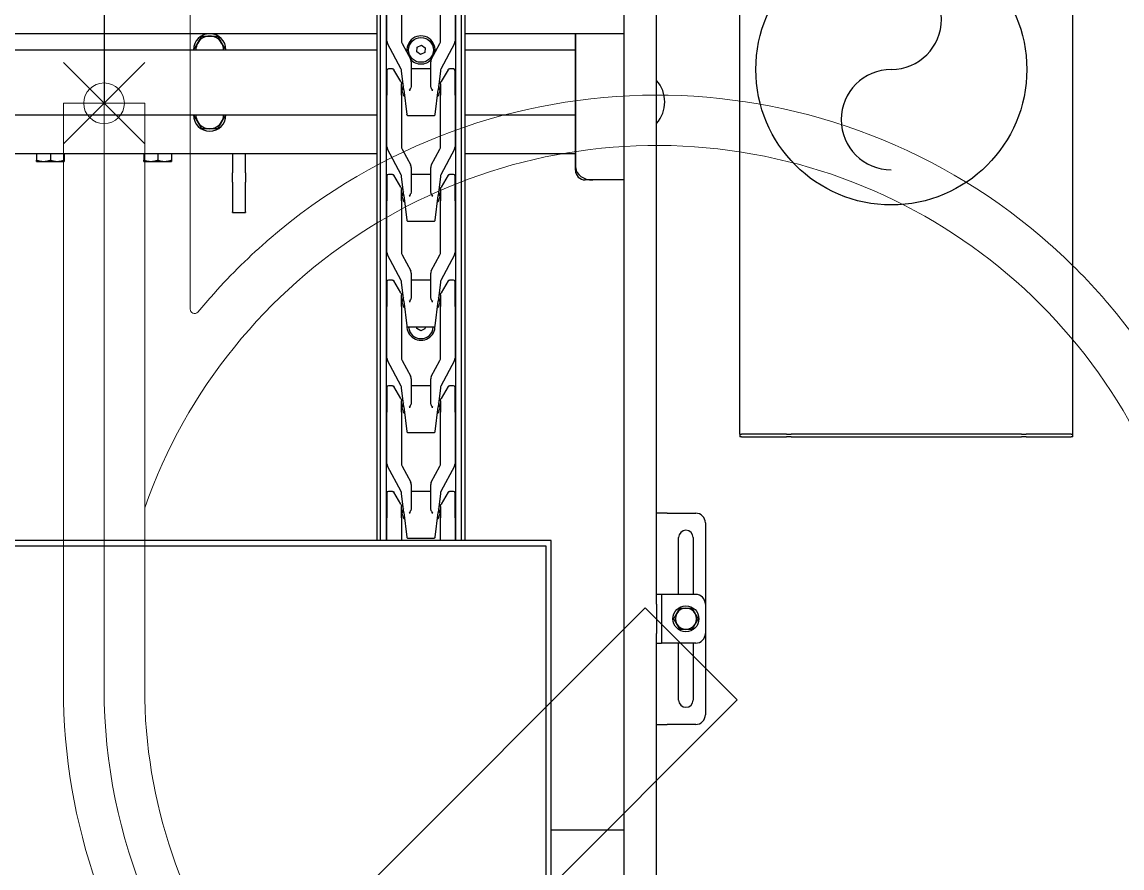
# Model space of a CAD drawing. Extents: x -3873 to 164127, y 7129 to 96529.
# Drawn here: x 43099 to 43776, y 41599 to 42120 of the extents above; entities that cross this region are included whole.
import ezdxf

# ---------------------------------------------------------------- set-up
doc = ezdxf.new("R2010")
doc.units = 0
doc.header["$PDMODE"] = 35
doc.header["$PDSIZE"] = 25
doc.layers.get('0').update_dxf_attribs({"linetype": 'CONTINUOUS'})
for name, color, linetype in [('LAYOUT', 90, 'CONTINUOUS'), ('LAYOUT-KROMEKA', 1, 'CONTINUOUS'), ('TEXT', 3, 'CONTINUOUS')]:
    doc.layers.add(name, color=color, linetype=linetype)
doc.layers.add('LAYOUT Kromeka', color=1, linetype='CONTINUOUS', lineweight=5)

# ---------------------------------------------------------------- blocks, each defined once
blk = doc.blocks.new('general_wheeld_90_680b')
at = {"ltscale": 10}
for p, q in [((53, 765.54), (53, 573.32)), ((25, 700), (-25, 700)), ((-25, 340), (-25, 700)), ((25, 340), (25, 700)), ((100.45, 615.4), (101.53, 616.32)), ((577.15, 617.46), (577.88, 616.84)), ((578.64, 616.18), (577.88, 616.84)), ((99.7, 614.74), (100.45, 615.4)), ((65, 580), (57.65, 571.57)), ((65.66, 580.75), (65, 580)), ((616.18, 578.64), (616.84, 577.88)), ((616.84, 577.88), (617.46, 577.15)), ((-45.96, 10.61), (332.93, 389.5)), ((332.93, 389.5), (389.5, 332.93)), ((389.5, 332.93), (10.61, -45.96))]:
    blk.add_line(p, q, dxfattribs=at)
blk.add_lwpolyline([(0, 700), (0.09, 348, 0.421122), (340, 0), (700, 0)], format="xyb", dxfattribs=at)
for centre, radius, start, end in [((340, 340), 365, 49.47833, 130.79493), ((340, 340), 334.04, 289.4394, 160.56062), ((340, 340), 365, 40.82875, 49.17124), ((340, 340), 365, 131.175, 138.73049), ((340, 340), 365, 319.20506, 40.52169), ((55.65, 573.32), 2.65, 180.00206, 318.8858), ((340, 340), 365, 180, 218.70838), ((340, 340), 315, 180, 217.70466)]:
    blk.add_arc(centre, radius, start, end, dxfattribs=at)
at = {"color": 5, "ltscale": 10}
blk.add_point((0, 700), dxfattribs=at)
blk = doc.blocks.new('Electricity')
at = {"layer": 'TEXT', "linetype": 'Continuous'}
blk.add_circle((116817.8, 15298.4), 333.4, dxfattribs=at)
at = {"layer": 'TEXT', "ltscale": 25}
for centre, start, end in [((116694.3, 15298.4), 0, 180), ((116941.4, 15298.4), 180, 0)]:
    blk.add_arc(centre, 123.6, start, end, dxfattribs=at)
blk = doc.blocks.new('A$Ccf7c2aec')
at = {"layer": 'LAYOUT-KROMEKA'}
for p, q in [((3519.96, 867.85), (3519.96, 324.35)), ((3523.21, 321.1), (3523.21, 871.1)), ((3761.03, 428.1), (3761.03, 764.1)), ((3785.03, 764.1), (3785.03, 428.1)), ((3825.03, 764.1), (3825.03, 428.1)), ((3835.03, 428.1), (3835.03, 764.1)), ((3756.43, 637.6), (3756.43, 633.35)), ((3761.03, 637.6), (3757.19, 637.6)), ((3756.43, 633.35), (3756.43, 624.85)), ((3756.43, 624.85), (3756.43, 620.6)), ((3761.03, 629.1), (3757.19, 629.1)), ((3761.03, 620.6), (3757.19, 620.6)), ((3756.43, 571.6), (3756.43, 567.35)), ((3761.03, 571.6), (3757.19, 571.6)), ((3756.43, 567.35), (3756.43, 558.85)), ((3761.03, 563.1), (3757.19, 563.1)), ((3756.43, 558.85), (3756.43, 554.6)), ((3761.03, 554.6), (3757.19, 554.6)), ((3725.03, 517.1), (3725.34, 517.1)), ((3725.03, 517.1), (3725.03, 509.1)), ((3743.67, 517.1), (3725.34, 517.1)), ((3743.67, 517.1), (3749.36, 517.1)), ((3761.03, 517.1), (3749.36, 517.1)), ((3725.34, 509.1), (3725.03, 509.1)), ((3725.34, 509.1), (3743.67, 509.1)), ((3749.36, 509.1), (3743.67, 509.1)), ((3749.36, 509.1), (3761.03, 509.1)), ((3523.21, 428.1), (3881.03, 428.1)), ((3523.21, 426.1), (3881.03, 426.1)), ((3885.03, 422.6), (3523.21, 422.6)), ((3523.21, 422.1), (3537.13, 422.1)), ((3552.38, 422.1), (3537.13, 422.1)), ((3553.25, 413.36), (3569.02, 421.75)), ((3553.38, 418.59), (3553.38, 421.1)), ((3570.43, 422.1), (3602.13, 422.1)), ((3617.38, 422.1), (3602.13, 422.1)), ((3618.25, 413.36), (3634.02, 421.75)), ((3618.38, 418.59), (3618.38, 421.1)), ((3635.43, 422.1), (3667.13, 422.1)), ((3682.38, 422.1), (3667.13, 422.1)), ((3683.25, 413.36), (3699.02, 421.75)), ((3683.38, 418.59), (3683.38, 421.1)), ((3700.43, 422.1), (3732.13, 422.1)), ((3747.38, 422.1), (3732.13, 422.1)), ((3748.25, 413.36), (3764.02, 421.75)), ((3748.38, 418.59), (3748.38, 421.1)), ((3765.43, 422.1), (3797.13, 422.1)), ((3812.38, 422.1), (3797.13, 422.1)), ((3813.25, 413.36), (3829.02, 421.75)), ((3813.38, 418.59), (3813.38, 421.1)), ((3830.43, 422.1), (3862.13, 422.1)), ((3537.13, 413.1), (3523.21, 413.1)), ((3537.13, 413.1), (3544.08, 413.1)), ((3540.51, 411.6), (3552.21, 413.03)), ((3545.58, 413.5), (3552.88, 417.72)), ((3602.13, 413.1), (3570.43, 413.1)), ((3602.13, 413.1), (3609.08, 413.1)), ((3605.51, 411.6), (3617.21, 413.03)), ((3610.58, 413.5), (3617.88, 417.72)), ((3667.13, 413.1), (3635.43, 413.1)), ((3667.13, 413.1), (3674.08, 413.1)), ((3670.51, 411.6), (3682.21, 413.03)), ((3675.58, 413.5), (3682.88, 417.72)), ((3732.13, 413.1), (3700.43, 413.1)), ((3732.13, 413.1), (3739.08, 413.1)), ((3735.51, 411.6), (3747.21, 413.03)), ((3740.58, 413.5), (3747.88, 417.72)), ((3797.13, 413.1), (3765.43, 413.1)), ((3797.13, 413.1), (3804.08, 413.1)), ((3800.51, 411.6), (3812.21, 413.03)), ((3805.58, 413.5), (3812.88, 417.72)), ((3862.13, 413.1), (3830.43, 413.1)), ((3524.38, 393.47), (3524.38, 408.73)), ((3540.51, 411.6), (3525.26, 409.73)), ((3538.76, 412.49), (3540.24, 412.67)), ((3557.65, 407.1), (3543.53, 407.1)), ((3553.38, 395.1), (3553.38, 407.1)), ((3569.02, 412.75), (3559.06, 407.45)), ((3589.38, 393.47), (3589.38, 408.73)), ((3605.51, 411.6), (3590.26, 409.73)), ((3603.76, 412.49), (3605.24, 412.67)), ((3622.65, 407.1), (3608.53, 407.1)), ((3618.38, 395.1), (3618.38, 407.1)), ((3634.02, 412.75), (3624.06, 407.45)), ((3654.38, 393.47), (3654.38, 408.73)), ((3670.51, 411.6), (3655.26, 409.73)), ((3668.76, 412.49), (3670.24, 412.67)), ((3687.65, 407.1), (3673.53, 407.1)), ((3683.38, 395.1), (3683.38, 407.1)), ((3699.02, 412.75), (3689.06, 407.45)), ((3719.38, 393.47), (3719.38, 408.73)), ((3735.51, 411.6), (3720.26, 409.73)), ((3733.76, 412.49), (3735.24, 412.67)), ((3752.65, 407.1), (3738.53, 407.1)), ((3748.38, 395.1), (3748.38, 407.1)), ((3764.02, 412.75), (3754.06, 407.45)), ((3784.38, 393.47), (3784.38, 408.73)), ((3800.51, 411.6), (3785.26, 409.73)), ((3798.76, 412.49), (3800.24, 412.67)), ((3817.65, 407.1), (3803.53, 407.1)), ((3813.38, 395.1), (3813.38, 407.1)), ((3829.02, 412.75), (3819.06, 407.45)), ((3652.15, 401.17), (3653.65, 403.63)), ((3653.53, 398.64), (3652.15, 401.17)), ((3653.65, 403.63), (3654.38, 403.62)), ((3822.16, 401.32), (3823.79, 403.7)), ((3823.4, 398.72), (3822.16, 401.32)), ((3823.79, 403.7), (3826.67, 403.48)), ((3827.91, 400.88), (3826.28, 398.5)), ((3826.67, 403.48), (3827.91, 400.88)), ((3543.53, 395.1), (3557.65, 395.1)), ((3559.06, 394.75), (3569.02, 389.45)), ((3608.53, 395.1), (3622.65, 395.1)), ((3624.06, 394.75), (3634.02, 389.45)), ((3654.38, 398.61), (3653.53, 398.64)), ((3673.53, 395.1), (3687.65, 395.1)), ((3689.06, 394.75), (3699.02, 389.45)), ((3738.53, 395.1), (3752.65, 395.1)), ((3754.06, 394.75), (3764.02, 389.45)), ((3803.53, 395.1), (3817.65, 395.1)), ((3819.06, 394.75), (3829.02, 389.45)), ((3826.28, 398.5), (3823.4, 398.72)), ((3523.21, 389.1), (3537.13, 389.1)), ((3525.26, 392.47), (3540.51, 390.6)), ((3544.08, 389.1), (3537.13, 389.1)), ((3540.24, 389.53), (3538.76, 389.71)), ((3552.21, 389.17), (3540.51, 390.6)), ((3552.88, 384.48), (3545.58, 388.7)), ((3569.02, 380.45), (3553.25, 388.84)), ((3570.43, 389.1), (3602.13, 389.1)), ((3590.26, 392.47), (3605.51, 390.6)), ((3609.08, 389.1), (3602.13, 389.1)), ((3605.24, 389.53), (3603.76, 389.71)), ((3617.21, 389.17), (3605.51, 390.6)), ((3617.88, 384.48), (3610.58, 388.7)), ((3634.02, 380.45), (3618.25, 388.84)), ((3635.43, 389.1), (3667.13, 389.1)), ((3655.26, 392.47), (3670.51, 390.6)), ((3674.08, 389.1), (3667.13, 389.1)), ((3670.24, 389.53), (3668.76, 389.71)), ((3682.21, 389.17), (3670.51, 390.6)), ((3682.88, 384.48), (3675.58, 388.7)), ((3699.02, 380.45), (3683.25, 388.84)), ((3700.43, 389.1), (3732.13, 389.1)), ((3720.26, 392.47), (3735.51, 390.6)), ((3739.08, 389.1), (3732.13, 389.1)), ((3735.24, 389.53), (3733.76, 389.71)), ((3747.21, 389.17), (3735.51, 390.6)), ((3747.88, 384.48), (3740.58, 388.7)), ((3764.02, 380.45), (3748.25, 388.84)), ((3765.43, 389.1), (3797.13, 389.1)), ((3785.26, 392.47), (3800.51, 390.6)), ((3804.08, 389.1), (3797.13, 389.1)), ((3800.24, 389.53), (3798.76, 389.71)), ((3812.21, 389.17), (3800.51, 390.6)), ((3812.88, 384.48), (3805.58, 388.7)), ((3829.02, 380.45), (3813.25, 388.84)), ((3830.43, 389.1), (3862.13, 389.1)), ((3537.13, 380.1), (3523.21, 380.1)), ((3523.21, 379.6), (3885.03, 379.6)), ((3537.13, 380.1), (3552.38, 380.1)), ((3553.38, 381.1), (3553.38, 383.61)), ((3602.13, 380.1), (3570.43, 380.1)), ((3602.13, 380.1), (3617.38, 380.1)), ((3618.38, 381.1), (3618.38, 383.61)), ((3667.13, 380.1), (3635.43, 380.1)), ((3667.13, 380.1), (3682.38, 380.1)), ((3683.38, 381.1), (3683.38, 383.61)), ((3732.13, 380.1), (3700.43, 380.1)), ((3732.13, 380.1), (3747.38, 380.1)), ((3748.38, 381.1), (3748.38, 383.61)), ((3797.13, 380.1), (3765.43, 380.1)), ((3797.13, 380.1), (3812.38, 380.1)), ((3813.38, 381.1), (3813.38, 383.61)), ((3862.13, 380.1), (3830.43, 380.1)), ((3523.21, 376.1), (3881.03, 376.1)), ((3881.03, 374.1), (3523.21, 374.1)), ((3761.03, 306.1), (3761.03, 374.1)), ((3785.03, 374.1), (3785.03, 306.1)), ((3825.03, 374.1), (3825.03, 306.1)), ((3835.03, 276.1), (3835.03, 374.1)), ((2763.21, 321.1), (3523.21, 321.1)), ((3519.96, 324.35), (2766.46, 324.35)), ((3345.03, 276.1), (3345.03, 321.1)), ((3751.03, 306.1), (3835.03, 306.1)), ((3752.43, 305.8), (3835.03, 305.8)), ((3745.03, 295.33), (3745.03, 300.1)), ((3745.03, 276.1), (3745.03, 295.33)), ((2775.03, 276.1), (3875.03, 276.1)), ((2775.03, 256.1), (3460.03, 256.1)), ((3410.03, 256.1), (3410.03, 249.7)), ((3460.03, 256.1), (3466.03, 256.1)), ((3460.03, 256.1), (3460.03, 253.1)), ((3466.03, 253.1), (3460.03, 253.1)), ((3460.03, 249.7), (3460.03, 253.1)), ((3484.03, 256.1), (3466.03, 256.1)), ((3484.03, 253.1), (3466.03, 253.1)), ((3484.03, 256.1), (3490.03, 256.1)), ((3490.03, 253.1), (3484.03, 253.1)), ((3490.03, 256.1), (3875.03, 256.1)), ((3490.03, 253.1), (3490.03, 256.1)), ((3490.03, 249.7), (3490.03, 253.1)), ((3540.03, 249.7), (3540.03, 256.1)), ((3410.03, 232.1), (3410.03, 249.7)), ((3460.03, 232.1), (3460.03, 249.7)), ((3490.03, 232.1), (3490.03, 249.7)), ((3540.03, 249.7), (3540.03, 232.1)), ((3425.03, 242.58), (3460.03, 242.58)), ((3490.03, 242.58), (3525.03, 242.58)), ((3460.03, 233.63), (3425.03, 233.63)), ((3525.03, 233.63), (3490.03, 233.63)), ((3466.03, 226.1), (3416.03, 226.1)), ((3484.03, 226.1), (3466.03, 226.1)), ((3534.03, 226.1), (3484.03, 226.1)), ((3587.03, 203.83), (3587.03, 205)), ((3588.53, 205), (3587.03, 205)), ((3587.03, 203.83), (3587.03, 176.17)), ((3588.53, 205), (4123.53, 205)), ((3588.53, 205), (3588.53, 203.83)), ((3588.53, 176.17), (3588.53, 203.83)), ((3588.53, 176.44), (3588.53, 203.56)), ((3587.03, 173.34), (3587.03, 176.17)), ((3588.53, 176.17), (3588.53, 173.34)), ((3587.03, 173.34), (3587.03, 31.66)), ((3588.53, 31.66), (3588.53, 173.34)), ((3588.53, 32.03), (3588.53, 172.97)), ((3587.03, 28.83), (3587.03, 31.66)), ((3587.03, 28.83), (3587.03, 1.17)), ((3588.53, 31.66), (3588.53, 28.83)), ((3588.53, 1.17), (3588.53, 28.83)), ((3588.53, 1.44), (3588.53, 28.56)), ((3587.03, 0), (3587.03, 1.17)), ((3587.03, 0), (3588.53, 0)), ((3588.53, 1.17), (3588.53, 0)), ((3588.53, 0), (4123.53, 0))]:
    blk.add_line(p, q, dxfattribs=at)
for centre, radius in [((3825.03, 401.1), 7.62), ((3475.03, 238.1), 8)]:
    blk.add_circle(centre, radius, dxfattribs=at)
for centre, radius, start, end in [((3785.03, 531.1), 10, 90, 270), ((3785.03, 531.1), 8.5, 120, 180), ((3785.03, 531.1), 8.5, 90, 120), ((3825.03, 531.1), 10, 270, 90), ((3825.03, 531.1), 8.5, 60, 90), ((3825.03, 531.1), 8.5, 0, 60), ((3785.03, 531.1), 8.5, 180, 240), ((3825.03, 531.1), 8.5, 300, 0), ((3785.03, 531.1), 8.5, 240, 270), ((3825.03, 531.1), 8.5, 270, 300), ((3552.38, 421.1), 1, 0, 90), ((3570.43, 419.1), 3, 90, 118), ((3617.38, 421.1), 1, 0, 90), ((3635.43, 419.1), 3, 90, 118), ((3682.38, 421.1), 1, 0, 90), ((3700.43, 419.1), 3, 90, 118), ((3747.38, 421.1), 1, 0, 90), ((3765.43, 419.1), 3, 90, 118), ((3812.38, 421.1), 1, 0, 90), ((3830.43, 419.1), 3, 90, 118), ((3551.84, 416.01), 3, 276.9958, 298), ((3570.43, 410.1), 3, 90, 118), ((3616.84, 416.01), 3, 276.9958, 298), ((3635.43, 410.1), 3, 90, 118), ((3681.84, 416.01), 3, 276.9958, 298), ((3700.43, 410.1), 3, 90, 118), ((3746.84, 416.01), 3, 276.9958, 298), ((3765.43, 410.1), 3, 90, 118), ((3811.84, 416.01), 3, 276.9958, 298), ((3830.43, 410.1), 3, 90, 118), ((3539.25, 408.52), 4, 96.9958, 140.52695), ((3540.73, 408.7), 4, 53.46465, 96.9958), ((3557.65, 410.1), 3, 270, 298), ((3604.25, 408.52), 4, 96.9958, 140.52695), ((3605.73, 408.7), 4, 53.46465, 96.9958), ((3622.65, 410.1), 3, 270, 298), ((3655.03, 401.1), 8.65, 87.612, 272.388), ((3655.03, 401.1), 7.62, 94.89338, 265.10662), ((3669.25, 408.52), 4, 96.9958, 140.52695), ((3670.73, 408.7), 4, 53.46465, 96.9958), ((3687.65, 410.1), 3, 270, 298), ((3734.25, 408.52), 4, 96.9958, 140.52695), ((3735.73, 408.7), 4, 53.46465, 96.9958), ((3752.65, 410.1), 3, 270, 298), ((3799.25, 408.52), 4, 96.9958, 140.52695), ((3800.73, 408.7), 4, 53.46465, 96.9958), ((3825.03, 401.1), 8.65, 131.46225, 228.53775), ((3817.65, 410.1), 3, 270, 298), ((3825.03, 401.1), 8.65, 255.46225, 104.53775), ((3557.65, 392.1), 3, 62, 90), ((3622.65, 392.1), 3, 62, 90), ((3687.65, 392.1), 3, 62, 90), ((3752.65, 392.1), 3, 62, 90), ((3817.65, 392.1), 3, 62, 90), ((3539.25, 393.68), 4, 219.47305, 263.0042), ((3540.73, 393.5), 4, 263.0042, 306.53535), ((3551.84, 386.19), 3, 62, 83.0042), ((3570.43, 392.1), 3, 242, 270), ((3604.25, 393.68), 4, 219.47305, 263.0042), ((3605.73, 393.5), 4, 263.0042, 306.53535), ((3616.84, 386.19), 3, 62, 83.0042), ((3635.43, 392.1), 3, 242, 270), ((3669.25, 393.68), 4, 219.47305, 263.0042), ((3670.73, 393.5), 4, 263.0042, 306.53535), ((3681.84, 386.19), 3, 62, 83.0042), ((3700.43, 392.1), 3, 242, 270), ((3734.25, 393.68), 4, 219.47305, 263.0042), ((3735.73, 393.5), 4, 263.0042, 306.53535), ((3746.84, 386.19), 3, 62, 83.0042), ((3765.43, 392.1), 3, 242, 270), ((3799.25, 393.68), 4, 219.47305, 263.0042), ((3800.73, 393.5), 4, 263.0042, 306.53535), ((3811.84, 386.19), 3, 62, 83.0042), ((3830.43, 392.1), 3, 242, 270), ((3552.38, 381.1), 1, 270, 0), ((3570.43, 383.1), 3, 242, 270), ((3617.38, 381.1), 1, 270, 0), ((3635.43, 383.1), 3, 242, 270), ((3682.38, 381.1), 1, 270, 0), ((3700.43, 383.1), 3, 242, 270), ((3747.38, 381.1), 1, 270, 0), ((3765.43, 383.1), 3, 242, 270), ((3812.38, 381.1), 1, 270, 0), ((3830.43, 383.1), 3, 242, 270), ((3751.03, 300.1), 6, 90, 180), ((3793.03, 271.1), 20, 228.59038, 311.40962), ((3475.03, 238.1), 6.5, 120, 180), ((3475.03, 238.1), 6.5, 60, 120), ((3475.03, 238.1), 6.5, 0, 60), ((3425.03, 238.1), 4.47, 90, 270), ((3475.03, 238.1), 6.5, 180, 240), ((3475.03, 238.1), 6.5, 300, 0), ((3525.03, 238.1), 4.48, 270, 90), ((3416.03, 232.1), 6, 180, 270), ((3466.03, 232.1), 6, 180, 270), ((3475.03, 238.1), 6.5, 240, 300), ((3484.03, 232.1), 6, 270, 0), ((3534.03, 232.1), 6, 270, 0)]:
    blk.add_arc(centre, radius, start, end, dxfattribs=at)
blk.add_ellipse((3752.43, 295.33), major_axis=(0, 10.47), ratio=0.707107, start_param=0, end_param=1.570796, dxfattribs=at)
for points in [[(3757.19, 637.6), (3756.43, 635.32), (3756.43, 633.35)], [(3756.43, 637.6), (3756.43, 637.6), (3757.19, 637.6)], [(3756.43, 633.35), (3756.43, 631.38), (3757.19, 629.1)], [(3757.19, 629.1), (3756.43, 626.82), (3756.43, 624.85)], [(3756.43, 624.85), (3756.43, 622.88), (3757.19, 620.6)], [(3757.19, 620.6), (3756.43, 620.6), (3756.43, 620.6)], [(3757.19, 571.6), (3756.43, 569.32), (3756.43, 567.35)], [(3756.43, 571.6), (3756.43, 571.6), (3757.19, 571.6)], [(3756.43, 567.35), (3756.43, 565.38), (3757.19, 563.1)], [(3757.19, 563.1), (3756.43, 560.82), (3756.43, 558.85)], [(3756.43, 558.85), (3756.43, 556.88), (3757.19, 554.6)], [(3757.19, 554.6), (3756.43, 554.6), (3756.43, 554.6)], [(3776.53, 536.01), (3778.81, 537.32), (3780.78, 538.46)], [(3776.53, 531.1), (3776.53, 533.38), (3776.53, 536.01)], [(3780.78, 538.46), (3782.76, 539.6), (3785.03, 540.91)], [(3825.03, 540.91), (3827.31, 539.6), (3829.28, 538.46)], [(3829.28, 538.46), (3831.26, 537.32), (3833.53, 536.01)], [(3833.53, 536.01), (3833.53, 533.38), (3833.53, 531.1)], [(3776.53, 526.19), (3776.53, 528.82), (3776.53, 531.1)], [(3833.53, 531.1), (3833.53, 528.82), (3833.53, 526.19)], [(3780.78, 523.74), (3778.81, 524.88), (3776.53, 526.19)], [(3785.03, 521.29), (3782.76, 522.6), (3780.78, 523.74)], [(3829.28, 523.74), (3827.31, 522.6), (3825.03, 521.29)], [(3833.53, 526.19), (3831.26, 524.88), (3829.28, 523.74)], [(3468.53, 241.85), (3470.27, 242.86), (3471.78, 243.73)], [(3471.78, 243.73), (3473.29, 244.6), (3475.03, 245.61)], [(3475.03, 245.61), (3476.77, 244.6), (3478.28, 243.73)], [(3478.28, 243.73), (3479.79, 242.86), (3481.53, 241.85)], [(3468.53, 238.1), (3468.53, 239.84), (3468.53, 241.85)], [(3468.53, 234.35), (3468.53, 236.36), (3468.53, 238.1)], [(3481.53, 241.85), (3481.53, 239.84), (3481.53, 238.1)], [(3481.53, 238.1), (3481.53, 236.36), (3481.53, 234.35)], [(3471.78, 232.47), (3470.27, 233.34), (3468.53, 234.35)], [(3475.03, 230.59), (3473.29, 231.6), (3471.78, 232.47)], [(3478.28, 232.47), (3476.77, 231.6), (3475.03, 230.59)], [(3481.53, 234.35), (3479.79, 233.34), (3478.28, 232.47)]]:
    blk.add_rational_spline(points, [1, 1.0379548493, 1], degree=2, dxfattribs=at)
for points, knots in [([(3545.58, 413.5), (3545.27, 413.32), (3544.93, 413.2), (3544.57, 413.14), (3544.48, 413.13), (3544.39, 413.11), (3544.29, 413.11), (3544.22, 413.1), (3544.15, 413.1), (3544.08, 413.1)], [0, 0, 0, 0, 0.684637, 0.684637, 0.684637, 0.86523, 0.86523, 0.86523, 1, 1, 1, 1]), ([(3553.38, 418.59), (3553.38, 418.48), (3553.36, 418.36), (3553.29, 418.16), (3553.24, 418.06), (3553.11, 417.89), (3553.03, 417.81), (3552.92, 417.74), (3552.9, 417.73), (3552.88, 417.72)], [0.0000243, 0.0000243, 0.0000243, 0.0000243, 0.0328926, 0.0328926, 0.0653838, 0.0653838, 0.0978897, 0.0978897, 0.1042618, 0.1042618, 0.1042618, 0.1042618]), ([(3610.58, 413.5), (3610.27, 413.32), (3609.93, 413.2), (3609.57, 413.14), (3609.48, 413.13), (3609.39, 413.11), (3609.29, 413.11), (3609.22, 413.1), (3609.15, 413.1), (3609.08, 413.1)], [0, 0, 0, 0, 0.684637, 0.684637, 0.684637, 0.86523, 0.86523, 0.86523, 1, 1, 1, 1]), ([(3618.38, 418.59), (3618.38, 418.48), (3618.36, 418.36), (3618.29, 418.16), (3618.24, 418.06), (3618.11, 417.89), (3618.03, 417.81), (3617.92, 417.74), (3617.9, 417.73), (3617.88, 417.72)], [0.0000243, 0.0000243, 0.0000243, 0.0000243, 0.0328926, 0.0328926, 0.0653838, 0.0653838, 0.0978897, 0.0978897, 0.1042618, 0.1042618, 0.1042618, 0.1042618]), ([(3675.58, 413.5), (3675.27, 413.32), (3674.93, 413.2), (3674.57, 413.14), (3674.48, 413.13), (3674.39, 413.11), (3674.29, 413.11), (3674.22, 413.1), (3674.15, 413.1), (3674.08, 413.1)], [0, 0, 0, 0, 0.684637, 0.684637, 0.684637, 0.86523, 0.86523, 0.86523, 1, 1, 1, 1]), ([(3683.38, 418.59), (3683.38, 418.48), (3683.36, 418.36), (3683.29, 418.16), (3683.24, 418.06), (3683.11, 417.89), (3683.03, 417.81), (3682.92, 417.74), (3682.9, 417.73), (3682.88, 417.72)], [0.0000243, 0.0000243, 0.0000243, 0.0000243, 0.0328926, 0.0328926, 0.0653838, 0.0653838, 0.0978897, 0.0978897, 0.1042618, 0.1042618, 0.1042618, 0.1042618]), ([(3740.58, 413.5), (3740.27, 413.32), (3739.93, 413.2), (3739.57, 413.14), (3739.48, 413.13), (3739.39, 413.11), (3739.29, 413.11), (3739.22, 413.1), (3739.15, 413.1), (3739.08, 413.1)], [0, 0, 0, 0, 0.684637, 0.684637, 0.684637, 0.86523, 0.86523, 0.86523, 1, 1, 1, 1]), ([(3748.38, 418.59), (3748.38, 418.48), (3748.36, 418.36), (3748.29, 418.16), (3748.24, 418.06), (3748.11, 417.89), (3748.03, 417.81), (3747.92, 417.74), (3747.9, 417.73), (3747.88, 417.72)], [0.0000243, 0.0000243, 0.0000243, 0.0000243, 0.0328926, 0.0328926, 0.0653838, 0.0653838, 0.0978897, 0.0978897, 0.1042618, 0.1042618, 0.1042618, 0.1042618]), ([(3805.58, 413.5), (3805.27, 413.32), (3804.93, 413.2), (3804.57, 413.14), (3804.48, 413.13), (3804.39, 413.11), (3804.29, 413.11), (3804.22, 413.1), (3804.15, 413.1), (3804.08, 413.1)], [0, 0, 0, 0, 0.684637, 0.684637, 0.684637, 0.86523, 0.86523, 0.86523, 1, 1, 1, 1]), ([(3813.38, 418.59), (3813.38, 418.48), (3813.36, 418.36), (3813.29, 418.16), (3813.24, 418.06), (3813.11, 417.89), (3813.03, 417.81), (3812.92, 417.74), (3812.9, 417.73), (3812.88, 417.72)], [0.0000243, 0.0000243, 0.0000243, 0.0000243, 0.0328926, 0.0328926, 0.0653838, 0.0653838, 0.0978897, 0.0978897, 0.1042618, 0.1042618, 0.1042618, 0.1042618]), ([(3524.38, 408.73), (3524.38, 408.84), (3524.4, 408.95), (3524.47, 409.16), (3524.52, 409.25), (3524.65, 409.43), (3524.74, 409.5), (3524.92, 409.62), (3525.02, 409.67), (3525.14, 409.7), (3525.17, 409.71), (3525.2, 409.72), (3525.21, 409.72), (3525.23, 409.72), (3525.24, 409.72), (3525.25, 409.72), (3525.25, 409.72), (3525.25, 409.73), (3525.26, 409.73), (3525.26, 409.73), (3525.26, 409.73), (3525.26, 409.73), (3525.26, 409.73), (3525.26, 409.73), (3525.26, 409.73), (3525.26, 409.73), (3525.26, 409.73), (3525.26, 409.73), (3525.26, 409.73), (3525.26, 409.73), (3525.26, 409.73), (3525.26, 409.73)], [0.0000031, 0.0000031, 0.0000031, 0.0000031, 0.0324341, 0.0324341, 0.064942, 0.064942, 0.0974473, 0.0974473, 0.1299526, 0.1299526, 0.137103, 0.137103, 0.1406951, 0.1406951, 0.1424933, 0.1424933, 0.1433926, 0.1433926, 0.1438423, 0.1438423, 0.1440672, 0.1440672, 0.1441796, 0.1441796, 0.1442358, 0.1442358, 0.1442639, 0.1442639, 0.144278, 0.144278, 0.1443222, 0.1443222, 0.1443222, 0.1443222]), ([(3539.76, 407.88), (3540.04, 407.95), (3540.33, 408.02), (3540.61, 408.09), (3540.62, 408.1), (3540.62, 408.1), (3540.63, 408.1)], [0, 0, 0, 0, 0.971612, 0.971612, 0.971612, 1, 1, 1, 1]), ([(3539.76, 407.88), (3539.85, 407.91), (3539.94, 407.92), (3540.18, 407.92), (3540.31, 407.89), (3540.58, 407.8), (3540.71, 407.75), (3541.05, 407.62), (3541.26, 407.54), (3541.47, 407.46)], [-1.068908, -1.068908, -1.068908, -1.068908, -1.0410443, -1.0410443, -0.9974409, -0.9974409, -0.9538374, -0.9538374, -0.8852676, -0.8852676, -0.8852676, -0.8852676]), ([(3543.53, 407.1), (3542.96, 407.1), (3542.26, 407.21), (3541.61, 407.41), (3541.54, 407.44), (3541.47, 407.46)], [-0.3189368, -0.3189368, -0.3189368, -0.3189368, -0.1295167, -0.1295167, -0.1071311, -0.1071311, -0.1071311, -0.1071311]), ([(3589.38, 408.73), (3589.38, 408.84), (3589.4, 408.95), (3589.47, 409.16), (3589.52, 409.25), (3589.65, 409.43), (3589.74, 409.5), (3589.92, 409.62), (3590.02, 409.67), (3590.14, 409.7), (3590.17, 409.71), (3590.2, 409.72), (3590.21, 409.72), (3590.23, 409.72), (3590.24, 409.72), (3590.25, 409.72), (3590.25, 409.72), (3590.25, 409.73), (3590.26, 409.73), (3590.26, 409.73), (3590.26, 409.73), (3590.26, 409.73), (3590.26, 409.73), (3590.26, 409.73), (3590.26, 409.73), (3590.26, 409.73), (3590.26, 409.73), (3590.26, 409.73), (3590.26, 409.73), (3590.26, 409.73), (3590.26, 409.73), (3590.26, 409.73)], [0.0000031, 0.0000031, 0.0000031, 0.0000031, 0.0324341, 0.0324341, 0.064942, 0.064942, 0.0974473, 0.0974473, 0.1299526, 0.1299526, 0.137103, 0.137103, 0.1406951, 0.1406951, 0.1424933, 0.1424933, 0.1433926, 0.1433926, 0.1438423, 0.1438423, 0.1440672, 0.1440672, 0.1441796, 0.1441796, 0.1442358, 0.1442358, 0.1442639, 0.1442639, 0.144278, 0.144278, 0.1443048, 0.1443048, 0.1443048, 0.1443048]), ([(3604.76, 407.88), (3605.04, 407.95), (3605.33, 408.02), (3605.61, 408.09), (3605.62, 408.1), (3605.62, 408.1), (3605.63, 408.1)], [0, 0, 0, 0, 0.971612, 0.971612, 0.971612, 1, 1, 1, 1]), ([(3604.76, 407.88), (3604.85, 407.91), (3604.94, 407.92), (3605.18, 407.92), (3605.31, 407.89), (3605.58, 407.8), (3605.71, 407.75), (3606.05, 407.62), (3606.26, 407.54), (3606.47, 407.46)], [-1.068908, -1.068908, -1.068908, -1.068908, -1.0410443, -1.0410443, -0.9974409, -0.9974409, -0.9538374, -0.9538374, -0.8852676, -0.8852676, -0.8852676, -0.8852676]), ([(3608.53, 407.1), (3607.96, 407.1), (3607.26, 407.21), (3606.61, 407.41), (3606.54, 407.44), (3606.47, 407.46)], [-0.3189368, -0.3189368, -0.3189368, -0.3189368, -0.1295167, -0.1295167, -0.1071311, -0.1071311, -0.1071311, -0.1071311]), ([(3654.38, 408.73), (3654.38, 408.84), (3654.4, 408.95), (3654.47, 409.16), (3654.52, 409.25), (3654.65, 409.43), (3654.74, 409.5), (3654.92, 409.62), (3655.02, 409.67), (3655.14, 409.7), (3655.17, 409.71), (3655.2, 409.72), (3655.21, 409.72), (3655.23, 409.72), (3655.24, 409.72), (3655.25, 409.72), (3655.25, 409.72), (3655.25, 409.73), (3655.26, 409.73), (3655.26, 409.73), (3655.26, 409.73), (3655.26, 409.73), (3655.26, 409.73), (3655.26, 409.73), (3655.26, 409.73), (3655.26, 409.73), (3655.26, 409.73), (3655.26, 409.73), (3655.26, 409.73), (3655.26, 409.73), (3655.26, 409.73), (3655.26, 409.73)], [0.0000031, 0.0000031, 0.0000031, 0.0000031, 0.0324341, 0.0324341, 0.064942, 0.064942, 0.0974473, 0.0974473, 0.1299526, 0.1299526, 0.137103, 0.137103, 0.1406951, 0.1406951, 0.1424933, 0.1424933, 0.1433926, 0.1433926, 0.1438423, 0.1438423, 0.1440672, 0.1440672, 0.1441796, 0.1441796, 0.1442358, 0.1442358, 0.1442639, 0.1442639, 0.144278, 0.144278, 0.1443262, 0.1443262, 0.1443262, 0.1443262]), ([(3669.76, 407.88), (3670.04, 407.95), (3670.33, 408.02), (3670.61, 408.09), (3670.62, 408.1), (3670.62, 408.1), (3670.63, 408.1)], [0, 0, 0, 0, 0.971612, 0.971612, 0.971612, 1, 1, 1, 1]), ([(3669.76, 407.88), (3669.85, 407.91), (3669.94, 407.92), (3670.18, 407.92), (3670.31, 407.89), (3670.58, 407.8), (3670.71, 407.75), (3671.05, 407.62), (3671.26, 407.54), (3671.47, 407.46)], [-1.068908, -1.068908, -1.068908, -1.068908, -1.0410443, -1.0410443, -0.9974409, -0.9974409, -0.9538374, -0.9538374, -0.8852676, -0.8852676, -0.8852676, -0.8852676]), ([(3673.53, 407.1), (3672.96, 407.1), (3672.26, 407.21), (3671.61, 407.41), (3671.54, 407.44), (3671.47, 407.46)], [-0.3189368, -0.3189368, -0.3189368, -0.3189368, -0.1295167, -0.1295167, -0.1071311, -0.1071311, -0.1071311, -0.1071311]), ([(3719.38, 408.73), (3719.38, 408.84), (3719.4, 408.95), (3719.47, 409.16), (3719.52, 409.25), (3719.65, 409.43), (3719.74, 409.5), (3719.92, 409.62), (3720.02, 409.67), (3720.14, 409.7), (3720.17, 409.71), (3720.2, 409.72), (3720.21, 409.72), (3720.23, 409.72), (3720.24, 409.72), (3720.25, 409.72), (3720.25, 409.72), (3720.25, 409.73), (3720.26, 409.73), (3720.26, 409.73), (3720.26, 409.73), (3720.26, 409.73), (3720.26, 409.73), (3720.26, 409.73), (3720.26, 409.73), (3720.26, 409.73), (3720.26, 409.73), (3720.26, 409.73), (3720.26, 409.73), (3720.26, 409.73), (3720.26, 409.73), (3720.26, 409.73)], [0.0000031, 0.0000031, 0.0000031, 0.0000031, 0.0324341, 0.0324341, 0.064942, 0.064942, 0.0974473, 0.0974473, 0.1299526, 0.1299526, 0.137103, 0.137103, 0.1406951, 0.1406951, 0.1424933, 0.1424933, 0.1433926, 0.1433926, 0.1438423, 0.1438423, 0.1440672, 0.1440672, 0.1441796, 0.1441796, 0.1442358, 0.1442358, 0.1442639, 0.1442639, 0.144278, 0.144278, 0.1443286, 0.1443286, 0.1443286, 0.1443286]), ([(3734.76, 407.88), (3735.04, 407.95), (3735.33, 408.02), (3735.61, 408.09), (3735.62, 408.1), (3735.62, 408.1), (3735.63, 408.1)], [0, 0, 0, 0, 0.971612, 0.971612, 0.971612, 1, 1, 1, 1]), ([(3734.76, 407.88), (3734.85, 407.91), (3734.94, 407.92), (3735.18, 407.92), (3735.31, 407.89), (3735.58, 407.8), (3735.71, 407.75), (3736.05, 407.62), (3736.26, 407.54), (3736.47, 407.46)], [-1.068908, -1.068908, -1.068908, -1.068908, -1.0410443, -1.0410443, -0.9974409, -0.9974409, -0.9538374, -0.9538374, -0.8852676, -0.8852676, -0.8852676, -0.8852676]), ([(3738.53, 407.1), (3737.96, 407.1), (3737.26, 407.21), (3736.61, 407.41), (3736.54, 407.44), (3736.47, 407.46)], [-0.3189368, -0.3189368, -0.3189368, -0.3189368, -0.1295167, -0.1295167, -0.1071311, -0.1071311, -0.1071311, -0.1071311]), ([(3784.38, 408.73), (3784.38, 408.84), (3784.4, 408.95), (3784.47, 409.16), (3784.52, 409.25), (3784.65, 409.43), (3784.74, 409.5), (3784.92, 409.62), (3785.02, 409.67), (3785.14, 409.7), (3785.17, 409.71), (3785.2, 409.72), (3785.21, 409.72), (3785.23, 409.72), (3785.24, 409.72), (3785.25, 409.72), (3785.25, 409.72), (3785.25, 409.73), (3785.26, 409.73), (3785.26, 409.73), (3785.26, 409.73), (3785.26, 409.73), (3785.26, 409.73), (3785.26, 409.73), (3785.26, 409.73), (3785.26, 409.73), (3785.26, 409.73), (3785.26, 409.73), (3785.26, 409.73), (3785.26, 409.73), (3785.26, 409.73), (3785.26, 409.73)], [0.0000031, 0.0000031, 0.0000031, 0.0000031, 0.0324341, 0.0324341, 0.064942, 0.064942, 0.0974473, 0.0974473, 0.1299526, 0.1299526, 0.137103, 0.137103, 0.1406951, 0.1406951, 0.1424933, 0.1424933, 0.1433926, 0.1433926, 0.1438423, 0.1438423, 0.1440672, 0.1440672, 0.1441796, 0.1441796, 0.1442358, 0.1442358, 0.1442639, 0.1442639, 0.144278, 0.144278, 0.1443313, 0.1443313, 0.1443313, 0.1443313]), ([(3799.76, 407.88), (3800.04, 407.95), (3800.33, 408.02), (3800.61, 408.09), (3800.62, 408.1), (3800.62, 408.1), (3800.63, 408.1)], [0, 0, 0, 0, 0.971612, 0.971612, 0.971612, 1, 1, 1, 1]), ([(3799.76, 407.88), (3799.85, 407.91), (3799.94, 407.92), (3800.18, 407.92), (3800.31, 407.89), (3800.58, 407.8), (3800.71, 407.75), (3801.05, 407.62), (3801.26, 407.54), (3801.47, 407.46)], [-1.068908, -1.068908, -1.068908, -1.068908, -1.0410443, -1.0410443, -0.9974409, -0.9974409, -0.9538374, -0.9538374, -0.8852676, -0.8852676, -0.8852676, -0.8852676]), ([(3803.53, 407.1), (3802.96, 407.1), (3802.26, 407.21), (3801.61, 407.41), (3801.54, 407.44), (3801.47, 407.46)], [-0.3189368, -0.3189368, -0.3189368, -0.3189368, -0.1295167, -0.1295167, -0.1071311, -0.1071311, -0.1071311, -0.1071311]), ([(3525.26, 392.47), (3525.26, 392.47), (3525.26, 392.47), (3525.26, 392.47), (3525.26, 392.47), (3525.26, 392.47), (3525.26, 392.47), (3525.26, 392.47), (3525.26, 392.47), (3525.26, 392.47), (3525.26, 392.47), (3525.25, 392.47), (3525.25, 392.47), (3525.25, 392.48), (3525.24, 392.48), (3525.23, 392.48), (3525.22, 392.48), (3525.2, 392.48), (3525.18, 392.49), (3525.14, 392.5), (3525.11, 392.5), (3525.02, 392.53), (3524.96, 392.56), (3524.83, 392.63), (3524.76, 392.68), (3524.64, 392.79), (3524.59, 392.86), (3524.5, 393), (3524.46, 393.07), (3524.4, 393.25), (3524.38, 393.36), (3524.38, 393.47)], [0, 0, 0, 0, 0.0000293, 0.0000293, 0.0000666, 0.0000666, 0.0001413, 0.0001413, 0.0002906, 0.0002906, 0.0005892, 0.0005892, 0.0011863, 0.0011863, 0.0023805, 0.0023805, 0.0047676, 0.0047676, 0.0095318, 0.0095318, 0.018982, 0.018982, 0.0372887, 0.0372887, 0.0624815, 0.0624815, 0.0876743, 0.0876743, 0.1128671, 0.1128671, 0.1444966, 0.1444966, 0.1444966, 0.1444966]), ([(3541.47, 394.74), (3541.26, 394.66), (3541.05, 394.58), (3540.71, 394.45), (3540.58, 394.4), (3540.31, 394.31), (3540.18, 394.28), (3539.94, 394.28), (3539.85, 394.29), (3539.76, 394.32)], [0.8852676, 0.8852676, 0.8852676, 0.8852676, 0.9538374, 0.9538374, 0.9974409, 0.9974409, 1.0410443, 1.0410443, 1.068908, 1.068908, 1.068908, 1.068908]), ([(3540.63, 394.1), (3540.62, 394.1), (3540.62, 394.1), (3540.61, 394.11), (3540.33, 394.18), (3540.04, 394.25), (3539.76, 394.32)], [0, 0, 0, 0, 0.028388, 0.028388, 0.028388, 1, 1, 1, 1]), ([(3541.47, 394.74), (3541.51, 394.75), (3541.55, 394.76), (3541.83, 394.86), (3542.07, 394.92), (3542.68, 395.05), (3543.11, 395.1), (3543.53, 395.1)], [-0.4553156, -0.4553156, -0.4553156, -0.4553156, -0.4433521, -0.4433521, -0.371047, -0.371047, -0.2439974, -0.2439974, -0.2439974, -0.2439974]), ([(3590.26, 392.47), (3590.26, 392.47), (3590.26, 392.47), (3590.26, 392.47), (3590.26, 392.47), (3590.26, 392.47), (3590.26, 392.47), (3590.26, 392.47), (3590.26, 392.47), (3590.26, 392.47), (3590.26, 392.47), (3590.25, 392.47), (3590.25, 392.47), (3590.25, 392.48), (3590.24, 392.48), (3590.23, 392.48), (3590.22, 392.48), (3590.2, 392.48), (3590.18, 392.49), (3590.14, 392.5), (3590.11, 392.5), (3590.02, 392.53), (3589.96, 392.56), (3589.83, 392.63), (3589.76, 392.68), (3589.64, 392.79), (3589.59, 392.86), (3589.5, 393), (3589.46, 393.07), (3589.4, 393.25), (3589.38, 393.36), (3589.38, 393.47)], [0, 0, 0, 0, 0.0000293, 0.0000293, 0.0000666, 0.0000666, 0.0001413, 0.0001413, 0.0002906, 0.0002906, 0.0005892, 0.0005892, 0.0011863, 0.0011863, 0.0023805, 0.0023805, 0.0047676, 0.0047676, 0.0095318, 0.0095318, 0.018982, 0.018982, 0.0372887, 0.0372887, 0.0624815, 0.0624815, 0.0876743, 0.0876743, 0.1128671, 0.1128671, 0.1444966, 0.1444966, 0.1444966, 0.1444966]), ([(3606.47, 394.74), (3606.26, 394.66), (3606.05, 394.58), (3605.71, 394.45), (3605.58, 394.4), (3605.31, 394.31), (3605.18, 394.28), (3604.94, 394.28), (3604.85, 394.29), (3604.76, 394.32)], [0.8852676, 0.8852676, 0.8852676, 0.8852676, 0.9538374, 0.9538374, 0.9974409, 0.9974409, 1.0410443, 1.0410443, 1.068908, 1.068908, 1.068908, 1.068908]), ([(3605.63, 394.1), (3605.62, 394.1), (3605.62, 394.1), (3605.61, 394.11), (3605.33, 394.18), (3605.04, 394.25), (3604.76, 394.32)], [0, 0, 0, 0, 0.028388, 0.028388, 0.028388, 1, 1, 1, 1]), ([(3606.47, 394.74), (3606.51, 394.75), (3606.55, 394.76), (3606.83, 394.86), (3607.07, 394.92), (3607.68, 395.05), (3608.11, 395.1), (3608.53, 395.1)], [-0.4553156, -0.4553156, -0.4553156, -0.4553156, -0.4433521, -0.4433521, -0.371047, -0.371047, -0.2439974, -0.2439974, -0.2439974, -0.2439974]), ([(3655.26, 392.47), (3655.26, 392.47), (3655.26, 392.47), (3655.26, 392.47), (3655.26, 392.47), (3655.26, 392.47), (3655.26, 392.47), (3655.26, 392.47), (3655.26, 392.47), (3655.25, 392.47), (3655.25, 392.47), (3655.25, 392.48), (3655.24, 392.48), (3655.23, 392.48), (3655.22, 392.48), (3655.2, 392.48), (3655.18, 392.49), (3655.14, 392.5), (3655.11, 392.5), (3655.02, 392.53), (3654.96, 392.56), (3654.83, 392.63), (3654.76, 392.68), (3654.64, 392.79), (3654.59, 392.86), (3654.5, 393), (3654.46, 393.07), (3654.4, 393.25), (3654.38, 393.36), (3654.38, 393.47)], [0, 0, 0, 0, 0.0000488, 0.0000488, 0.0001235, 0.0001235, 0.0002728, 0.0002728, 0.0005714, 0.0005714, 0.0011685, 0.0011685, 0.0023627, 0.0023627, 0.0047498, 0.0047498, 0.009514, 0.009514, 0.0189642, 0.0189642, 0.0372709, 0.0372709, 0.0624637, 0.0624637, 0.0876565, 0.0876565, 0.1128493, 0.1128493, 0.1444788, 0.1444788, 0.1444788, 0.1444788]), ([(3671.47, 394.74), (3671.26, 394.66), (3671.05, 394.58), (3670.71, 394.45), (3670.58, 394.4), (3670.31, 394.31), (3670.18, 394.28), (3669.94, 394.28), (3669.85, 394.29), (3669.76, 394.32)], [0.8852676, 0.8852676, 0.8852676, 0.8852676, 0.9538374, 0.9538374, 0.9974409, 0.9974409, 1.0410443, 1.0410443, 1.068908, 1.068908, 1.068908, 1.068908]), ([(3670.63, 394.1), (3670.62, 394.1), (3670.62, 394.1), (3670.61, 394.11), (3670.33, 394.18), (3670.04, 394.25), (3669.76, 394.32)], [0, 0, 0, 0, 0.028388, 0.028388, 0.028388, 1, 1, 1, 1]), ([(3671.47, 394.74), (3671.51, 394.75), (3671.55, 394.76), (3671.83, 394.86), (3672.07, 394.92), (3672.68, 395.05), (3673.11, 395.1), (3673.53, 395.1)], [-0.4553156, -0.4553156, -0.4553156, -0.4553156, -0.4433521, -0.4433521, -0.371047, -0.371047, -0.2439974, -0.2439974, -0.2439974, -0.2439974]), ([(3720.26, 392.47), (3720.26, 392.47), (3720.26, 392.47), (3720.26, 392.47), (3720.26, 392.47), (3720.26, 392.47), (3720.26, 392.47), (3720.26, 392.47), (3720.26, 392.47), (3720.26, 392.47), (3720.26, 392.47), (3720.25, 392.47), (3720.25, 392.47), (3720.25, 392.48), (3720.24, 392.48), (3720.23, 392.48), (3720.22, 392.48), (3720.2, 392.48), (3720.18, 392.49), (3720.14, 392.5), (3720.11, 392.5), (3720.02, 392.53), (3719.96, 392.56), (3719.83, 392.63), (3719.76, 392.68), (3719.64, 392.79), (3719.59, 392.86), (3719.5, 393), (3719.46, 393.07), (3719.4, 393.25), (3719.38, 393.36), (3719.38, 393.47)], [0, 0, 0, 0, 0.0000293, 0.0000293, 0.0000666, 0.0000666, 0.0001413, 0.0001413, 0.0002906, 0.0002906, 0.0005892, 0.0005892, 0.0011863, 0.0011863, 0.0023805, 0.0023805, 0.0047676, 0.0047676, 0.0095318, 0.0095318, 0.018982, 0.018982, 0.0372887, 0.0372887, 0.0624815, 0.0624815, 0.0876743, 0.0876743, 0.1128671, 0.1128671, 0.1444966, 0.1444966, 0.1444966, 0.1444966]), ([(3736.47, 394.74), (3736.26, 394.66), (3736.05, 394.58), (3735.71, 394.45), (3735.58, 394.4), (3735.31, 394.31), (3735.18, 394.28), (3734.94, 394.28), (3734.85, 394.29), (3734.76, 394.32)], [0.8852676, 0.8852676, 0.8852676, 0.8852676, 0.9538374, 0.9538374, 0.9974409, 0.9974409, 1.0410443, 1.0410443, 1.068908, 1.068908, 1.068908, 1.068908]), ([(3735.63, 394.1), (3735.62, 394.1), (3735.62, 394.1), (3735.61, 394.11), (3735.33, 394.18), (3735.04, 394.25), (3734.76, 394.32)], [0, 0, 0, 0, 0.028388, 0.028388, 0.028388, 1, 1, 1, 1]), ([(3736.47, 394.74), (3736.51, 394.75), (3736.55, 394.76), (3736.83, 394.86), (3737.07, 394.92), (3737.68, 395.05), (3738.11, 395.1), (3738.53, 395.1)], [-0.4553156, -0.4553156, -0.4553156, -0.4553156, -0.4433521, -0.4433521, -0.371047, -0.371047, -0.2439974, -0.2439974, -0.2439974, -0.2439974]), ([(3785.26, 392.47), (3785.26, 392.47), (3785.26, 392.47), (3785.26, 392.47), (3785.26, 392.47), (3785.26, 392.47), (3785.26, 392.47), (3785.26, 392.47), (3785.26, 392.47), (3785.26, 392.47), (3785.26, 392.47), (3785.25, 392.47), (3785.25, 392.47), (3785.25, 392.48), (3785.24, 392.48), (3785.23, 392.48), (3785.22, 392.48), (3785.2, 392.48), (3785.18, 392.49), (3785.14, 392.5), (3785.11, 392.5), (3785.02, 392.53), (3784.96, 392.56), (3784.83, 392.63), (3784.76, 392.68), (3784.64, 392.79), (3784.59, 392.86), (3784.5, 393), (3784.46, 393.07), (3784.4, 393.25), (3784.38, 393.36), (3784.38, 393.47)], [0, 0, 0, 0, 0.0000293, 0.0000293, 0.0000666, 0.0000666, 0.0001413, 0.0001413, 0.0002906, 0.0002906, 0.0005892, 0.0005892, 0.0011863, 0.0011863, 0.0023805, 0.0023805, 0.0047676, 0.0047676, 0.0095318, 0.0095318, 0.018982, 0.018982, 0.0372887, 0.0372887, 0.0624815, 0.0624815, 0.0876743, 0.0876743, 0.1128671, 0.1128671, 0.1444966, 0.1444966, 0.1444966, 0.1444966]), ([(3801.47, 394.74), (3801.26, 394.66), (3801.05, 394.58), (3800.71, 394.45), (3800.58, 394.4), (3800.31, 394.31), (3800.18, 394.28), (3799.94, 394.28), (3799.85, 394.29), (3799.76, 394.32)], [0.8852676, 0.8852676, 0.8852676, 0.8852676, 0.9538374, 0.9538374, 0.9974409, 0.9974409, 1.0410443, 1.0410443, 1.068908, 1.068908, 1.068908, 1.068908]), ([(3800.63, 394.1), (3800.62, 394.1), (3800.62, 394.1), (3800.61, 394.11), (3800.33, 394.18), (3800.04, 394.25), (3799.76, 394.32)], [0, 0, 0, 0, 0.028388, 0.028388, 0.028388, 1, 1, 1, 1]), ([(3801.47, 394.74), (3801.51, 394.75), (3801.55, 394.76), (3801.83, 394.86), (3802.07, 394.92), (3802.68, 395.05), (3803.11, 395.1), (3803.53, 395.1)], [-0.4553156, -0.4553156, -0.4553156, -0.4553156, -0.4433521, -0.4433521, -0.371047, -0.371047, -0.2439974, -0.2439974, -0.2439974, -0.2439974]), ([(3544.08, 389.1), (3544.46, 389.1), (3544.84, 389.03), (3545.2, 388.88), (3545.33, 388.83), (3545.46, 388.77), (3545.58, 388.7)], [0, 0, 0, 0, 0.729999, 0.729999, 0.729999, 1, 1, 1, 1]), ([(3609.08, 389.1), (3609.46, 389.1), (3609.84, 389.03), (3610.2, 388.88), (3610.33, 388.83), (3610.46, 388.77), (3610.58, 388.7)], [0, 0, 0, 0, 0.729999, 0.729999, 0.729999, 1, 1, 1, 1]), ([(3674.08, 389.1), (3674.46, 389.1), (3674.84, 389.03), (3675.2, 388.88), (3675.33, 388.83), (3675.46, 388.77), (3675.58, 388.7)], [0, 0, 0, 0, 0.729999, 0.729999, 0.729999, 1, 1, 1, 1]), ([(3739.08, 389.1), (3739.46, 389.1), (3739.84, 389.03), (3740.2, 388.88), (3740.33, 388.83), (3740.46, 388.77), (3740.58, 388.7)], [0, 0, 0, 0, 0.729999, 0.729999, 0.729999, 1, 1, 1, 1]), ([(3804.08, 389.1), (3804.46, 389.1), (3804.84, 389.03), (3805.2, 388.88), (3805.33, 388.83), (3805.46, 388.77), (3805.58, 388.7)], [0, 0, 0, 0, 0.729999, 0.729999, 0.729999, 1, 1, 1, 1]), ([(3552.88, 384.48), (3552.98, 384.43), (3553.06, 384.36), (3553.21, 384.19), (3553.26, 384.1), (3553.35, 383.9), (3553.37, 383.79), (3553.38, 383.66), (3553.38, 383.64), (3553.38, 383.61)], [0, 0, 0, 0, 0.0323681, 0.0323681, 0.0648784, 0.0648784, 0.0973836, 0.0973836, 0.104244, 0.104244, 0.104244, 0.104244]), ([(3617.88, 384.48), (3617.98, 384.43), (3618.06, 384.36), (3618.21, 384.19), (3618.26, 384.1), (3618.35, 383.9), (3618.37, 383.79), (3618.38, 383.66), (3618.38, 383.64), (3618.38, 383.61)], [0, 0, 0, 0, 0.0323681, 0.0323681, 0.0648784, 0.0648784, 0.0973836, 0.0973836, 0.104244, 0.104244, 0.104244, 0.104244]), ([(3682.88, 384.48), (3682.98, 384.43), (3683.06, 384.36), (3683.21, 384.19), (3683.26, 384.1), (3683.35, 383.9), (3683.37, 383.79), (3683.38, 383.66), (3683.38, 383.64), (3683.38, 383.61)], [0, 0, 0, 0, 0.0323681, 0.0323681, 0.0648784, 0.0648784, 0.0973836, 0.0973836, 0.104244, 0.104244, 0.104244, 0.104244]), ([(3747.88, 384.48), (3747.98, 384.43), (3748.06, 384.36), (3748.21, 384.19), (3748.26, 384.1), (3748.35, 383.9), (3748.37, 383.79), (3748.38, 383.66), (3748.38, 383.64), (3748.38, 383.61)], [0, 0, 0, 0, 0.0323681, 0.0323681, 0.0648784, 0.0648784, 0.0973836, 0.0973836, 0.104244, 0.104244, 0.104244, 0.104244]), ([(3812.88, 384.48), (3812.98, 384.43), (3813.06, 384.36), (3813.21, 384.19), (3813.26, 384.1), (3813.35, 383.9), (3813.37, 383.79), (3813.38, 383.66), (3813.38, 383.64), (3813.38, 383.61)], [0, 0, 0, 0, 0.0323681, 0.0323681, 0.0648784, 0.0648784, 0.0973836, 0.0973836, 0.104244, 0.104244, 0.104244, 0.104244])]:
    blk.add_open_spline(points, degree=3, knots=knots, dxfattribs=at)
at = {"layer": 'LAYOUT Kromeka', "color": 4, "linetype": 'Continuous', "xscale": 0.25, "yscale": 0.25, "zscale": 0.25}
blk.add_blockref('Electricity', (-25391.44, -3712.87), dxfattribs=at)

msp = doc.modelspace()

# ---------------------------------------------------------------- linework, layer by layer
at = {"layer": 'LAYOUT', "color": 2, "ltscale": 20}
msp.add_line((43149.47, 49208.32), (43149.45, 42069.55), dxfattribs=at)

# ---------------------------------------------------------------- block references
at = {"layer": 'LAYOUT', "color": 4, "linetype": 'Continuous', "ltscale": 20, "rotation": 90}
msp.add_blockref('A$Ccf7c2aec', (43745.56, 38277.35), dxfattribs=at)
at = {"layer": 'LAYOUT Kromeka', "ltscale": 20}
msp.add_blockref('general_wheeld_90_680b', (43149.46, 41369.55), dxfattribs=at)

doc.saveas('drawing.dxf')
